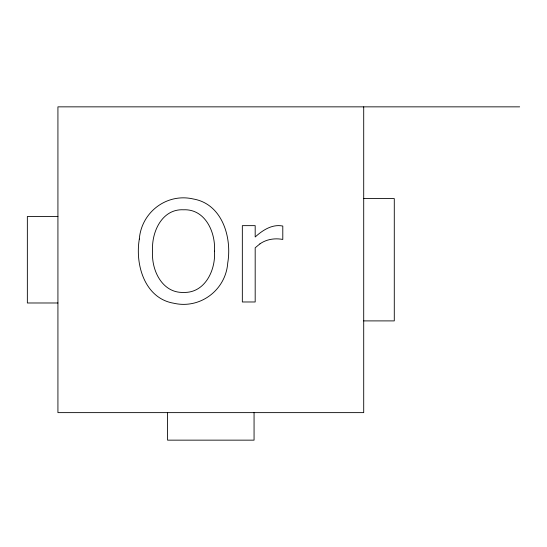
<?xml version="1.0" encoding="UTF-8"?>
<svg xmlns="http://www.w3.org/2000/svg" width="547" height="547" viewBox="0 0 547 547"><rect width="100%" height="100%" fill="white"/><g stroke="black" fill="none" stroke-linecap="round" stroke-linejoin="round"><path stroke-width="0.82" d="M519.65 106.85L57.927 106.85L57.927 412.629L363.707 412.629L363.707 106.85M363.707 198.582L394.284 198.582L394.284 320.898L363.707 320.898M57.927 216.496L27.35 216.496L27.35 302.983L57.927 302.983M254.061 412.629L254.061 440.15L167.573 440.15L167.573 412.629M214.451 251.135C215.901 269.808 205.063 293.24 183.56 292.413C162.062 293.233 151.15 269.835 152.606 251.135C151.287 232.482 161.83 208.639 183.56 209.788C205.255 208.776 215.792 232.468 214.451 251.135M139.321 239.073C134.972 264.563 144.647 298.306 173.686 303.223C200.216 309.383 225.829 289.944 227.743 262.902C232.072 237.439 222.273 203.997 193.371 199.005C166.869 192.776 141.393 212.127 139.321 239.073M259.9 243.887L255.182 247.784L255.182 301.978L242.335 301.978L242.335 225.644L255.182 225.644L255.182 236.988C262.601 230.246 272.29 223.86 282.792 226.055L282.792 239.449C274.943 237.952 266.526 239.21 259.9 243.887"/></g></svg>
